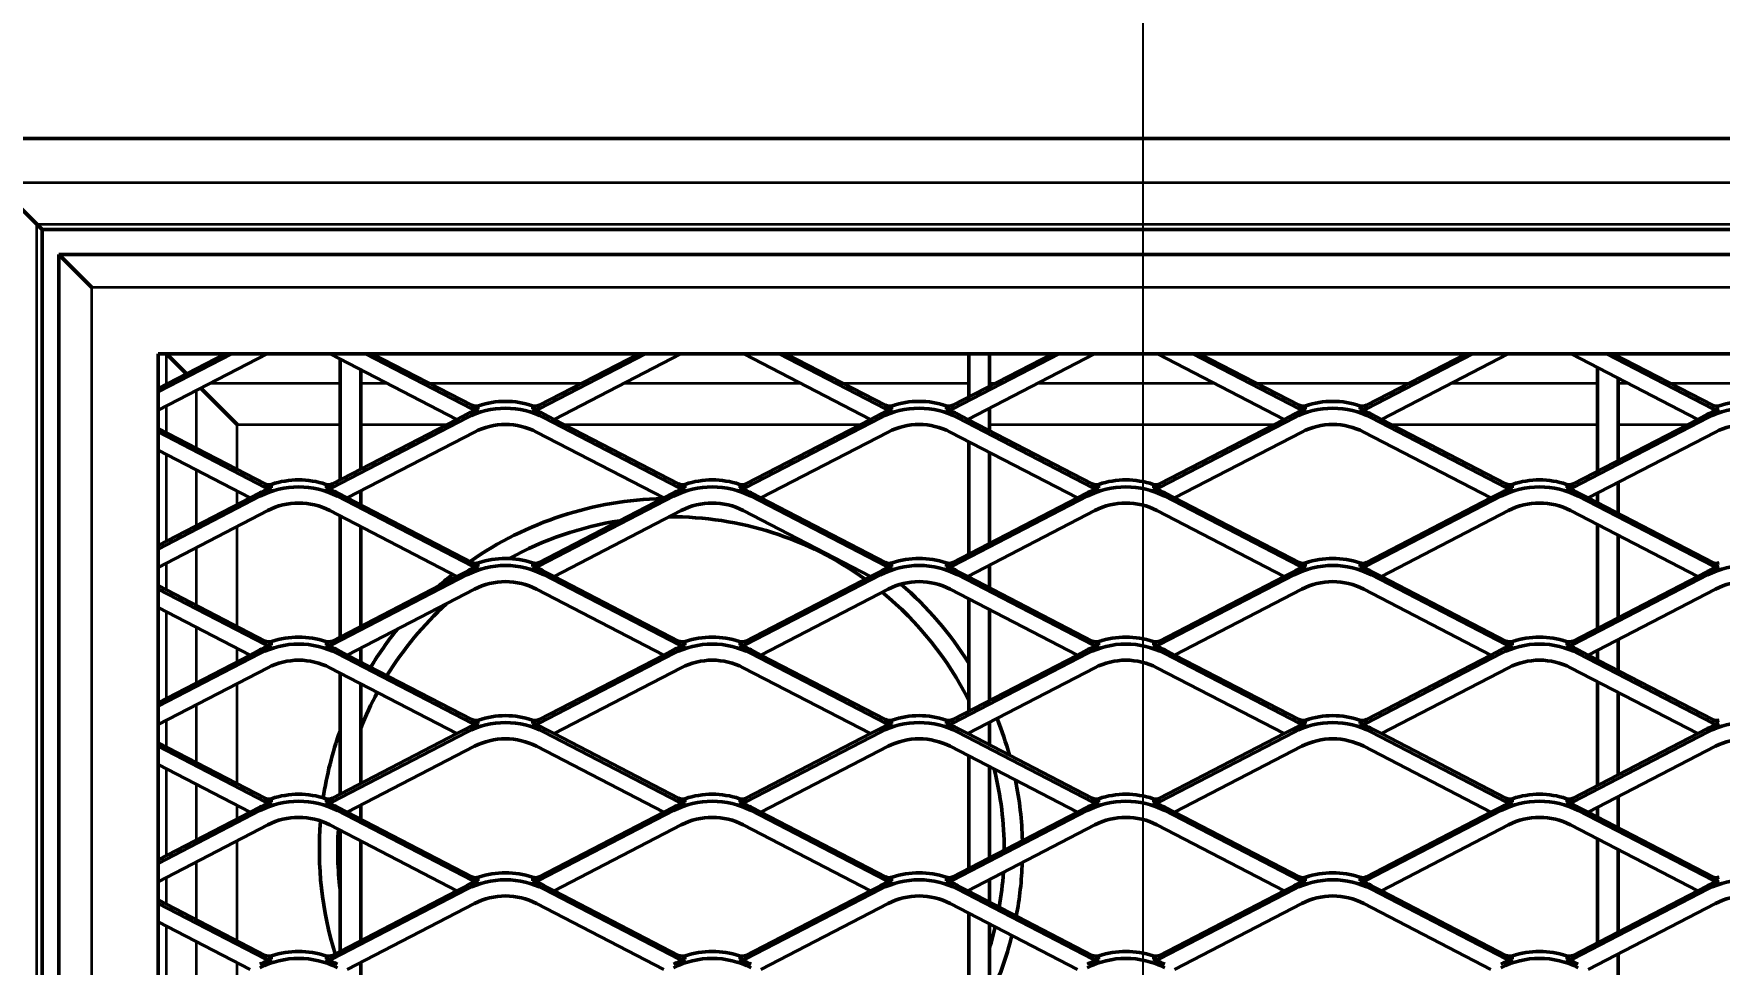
# Model space of a CAD drawing. Header units: millimetres. Extents: x 0 to 1485, y 0 to 1050.
# Drawn here: x 117.7 to 321.4, y 686.2 to 798.7 of the extents above; entities that cross this region are included whole.
import ezdxf

# ---------------------------------------------------------------- set-up
doc = ezdxf.new("R2010")
doc.units = ezdxf.units.MM
doc.header["$LTSCALE"] = 2.5
for name, color, linetype, lineweight in [('Detailumgrenzung (ISO)', 7, 'Continuous', 25), ('Sichtbar (ISO)', 7, 'Continuous', 50), ('Sichtbar schmal (ISO)', 7, 'Continuous', 35)]:
    doc.layers.add(name, color=color, linetype=linetype, lineweight=lineweight)
doc.styles.add('Bezeichnungstext (DIN)', font='isocpeur.ttf')

# ---------------------------------------------------------------- blocks, each defined once
blk = doc.blocks.new('2DDetail0')
at = {"layer": 'Detailumgrenzung (ISO)', "flags": 128}
blk.add_lwpolyline([(39.304, 251.231), (100.712, 251.231), (100.712, 320.535), (39.304, 320.535), (39.304, 251.231)], dxfattribs=at)
at = {"layer": 'Detailumgrenzung (ISO)', "insert": (68.1, 322.91), "char_height": 5.25, "attachment_point": 7, "style": 'Bezeichnungstext (DIN)'}
blk.add_mtext('A', dxfattribs=at)

msp = doc.modelspace()

# ---------------------------------------------------------------- linework, layer by layer
at = {"layer": 'Sichtbar (ISO)'}
for p, q in [((706.7145, 786.0145), (108.7145, 786.0145)), ((118.0501, 775.679), (113.0548, 780.6742)), ((118.0501, 775.679), (118.7145, 775.0145)), ((118.7145, 775.0145), (696.7145, 775.0145)), ((118.7145, 397.0145), (118.7145, 775.0145)), ((120.7145, 400.0145), (120.7145, 772.0145)), ((124.7145, 768.0145), (120.7145, 772.0145)), ((694.7145, 772.0145), (120.7145, 772.0145)), ((132.7145, 412.0145), (132.7145, 760.0145)), ((682.7145, 760.0145), (132.7145, 760.0145)), ((140.8284, 760.0145), (132.7145, 755.8104)), ((132.7145, 753.1765), (145.9117, 760.0145)), ((141.641, 760.0145), (132.7145, 755.3894)), ((133.7394, 759.9896), (133.7145, 760.0145)), ((136.1425, 757.5866), (133.7394, 759.9896)), ((153.5173, 760.0145), (168.8402, 752.0751)), ((154.7145, 759.3942), (154.7145, 744.756)), ((157.2145, 746.0513), (157.2145, 758.0989)), ((170.6462, 753.3522), (157.788, 760.0145)), ((170.6462, 753.7732), (158.6006, 760.0145)), ((190.8284, 760.0145), (178.7828, 753.7732)), ((191.641, 760.0145), (178.7828, 753.3522)), ((180.5888, 752.0751), (195.9117, 760.0145)), ((203.5173, 760.0145), (218.8402, 752.0751)), ((220.6462, 753.3522), (207.788, 760.0145)), ((220.6462, 753.7732), (208.6006, 760.0145)), ((240.8284, 760.0145), (228.7828, 753.7732)), ((241.641, 760.0145), (228.7828, 753.3522)), ((230.5888, 752.0751), (245.9117, 760.0145)), ((230.7145, 760.0145), (230.7145, 754.7741)), ((233.2145, 756.0695), (233.2145, 760.0145)), ((253.5173, 760.0145), (268.8402, 752.0751)), ((270.6462, 753.3522), (257.788, 760.0145)), ((270.6462, 753.7732), (258.6006, 760.0145)), ((290.8284, 760.0145), (278.7828, 753.7732)), ((291.641, 760.0145), (278.7828, 753.3522)), ((280.5888, 752.0751), (295.9117, 760.0145)), ((303.5173, 760.0145), (318.8402, 752.0751)), ((306.7145, 758.3579), (306.7145, 745.7923)), ((320.6462, 753.3522), (307.788, 760.0145)), ((320.6462, 753.7732), (308.6006, 760.0145)), ((309.2145, 759.6965), (309.2145, 760.0145)), ((309.2145, 747.0876), (309.2145, 757.0626)), ((142.2962, 751.4329), (137.8774, 755.8516)), ((153.7828, 743.8522), (170.0314, 752.2713)), ((168.8402, 752.0751), (153.7828, 744.2732)), ((170.0314, 752.6923), (168.8402, 752.0751)), ((180.5888, 752.0751), (179.3976, 752.6923)), ((179.3976, 752.2713), (195.6462, 743.8522)), ((195.6462, 744.2732), (180.5888, 752.0751)), ((203.7828, 743.8522), (220.0314, 752.2713)), ((218.8402, 752.0751), (203.7828, 744.2732)), ((220.0314, 752.6923), (218.8402, 752.0751)), ((230.5888, 752.0751), (229.3976, 752.6923)), ((229.3976, 752.2713), (245.6462, 743.8522)), ((245.6462, 744.2732), (230.5888, 752.0751)), ((230.7145, 752.1403), (230.7145, 752.01)), ((233.2145, 750.7146), (233.2145, 753.4356)), ((253.7828, 743.8522), (270.0314, 752.2713)), ((268.8402, 752.0751), (253.7828, 744.2732)), ((270.0314, 752.6923), (268.8402, 752.0751)), ((280.5888, 752.0751), (279.3976, 752.6923)), ((279.3976, 752.2713), (295.6462, 743.8522)), ((295.6462, 744.2732), (280.5888, 752.0751)), ((303.7828, 743.8522), (320.0314, 752.2713)), ((318.8402, 752.0751), (303.7828, 744.2732)), ((320.0314, 752.6923), (318.8402, 752.0751)), ((145.6462, 744.2732), (132.7145, 750.9737)), ((132.7145, 750.5526), (145.6462, 743.8522)), ((170.9681, 750.5437), (155.5888, 742.5751)), ((193.8402, 742.5751), (178.461, 750.5437)), ((220.9681, 750.5437), (205.5888, 742.5751)), ((243.8402, 742.5751), (228.461, 750.5437)), ((270.9681, 750.5437), (255.5888, 742.5751)), ((293.8402, 742.5751), (278.461, 750.5437)), ((320.9681, 750.5437), (305.5888, 742.5751)), ((143.8402, 742.5751), (132.7145, 748.3398)), ((230.7145, 749.3761), (230.7145, 735.7741)), ((233.2145, 737.0695), (233.2145, 748.0807)), ((309.2145, 740.6965), (309.2145, 744.4537)), ((145.0314, 742.7713), (132.7145, 736.3894)), ((143.8402, 742.5751), (132.7145, 736.8104)), ((145.0314, 743.1923), (143.8402, 742.5751)), ((155.5888, 742.5751), (154.3976, 743.1923)), ((170.6462, 734.3522), (154.3976, 742.7713)), ((170.6462, 734.7732), (155.5888, 742.5751)), ((157.2145, 741.7327), (157.2145, 743.4175)), ((195.0314, 742.7713), (178.7828, 734.3522)), ((193.8402, 742.5751), (178.7828, 734.7732)), ((195.0314, 743.1923), (193.8402, 742.5751)), ((205.5888, 742.5751), (204.3976, 743.1923)), ((220.6462, 734.3522), (204.3976, 742.7713)), ((220.6462, 734.7732), (205.5888, 742.5751)), ((245.0314, 742.7713), (228.7828, 734.3522)), ((243.8402, 742.5751), (228.7828, 734.7732)), ((245.0314, 743.1923), (243.8402, 742.5751)), ((255.5888, 742.5751), (254.3976, 743.1923)), ((270.6462, 734.3522), (254.3976, 742.7713)), ((270.6462, 734.7732), (255.5888, 742.5751)), ((295.0314, 742.7713), (278.7828, 734.3522)), ((293.8402, 742.5751), (278.7828, 734.7732)), ((295.0314, 743.1923), (293.8402, 742.5751)), ((305.5888, 742.5751), (304.3976, 743.1923)), ((320.6462, 734.3522), (304.3976, 742.7713)), ((320.6462, 734.7732), (305.5888, 742.5751)), ((306.7145, 743.1584), (306.7145, 741.9918)), ((132.7145, 734.1765), (145.9681, 741.0437)), ((153.461, 741.0437), (168.8402, 733.0751)), ((154.7145, 740.3942), (154.7145, 725.756)), ((180.5888, 733.0751), (195.9681, 741.0437)), ((203.461, 741.0437), (218.8402, 733.0751)), ((230.5888, 733.0751), (245.9681, 741.0437)), ((253.461, 741.0437), (268.8402, 733.0751)), ((280.5888, 733.0751), (295.9681, 741.0437)), ((303.461, 741.0437), (318.8402, 733.0751)), ((157.2145, 727.0513), (157.2145, 739.0989)), ((306.7145, 739.3579), (306.7145, 726.7923)), ((309.2145, 728.0876), (309.2145, 738.0626)), ((170.0314, 733.6923), (168.8402, 733.0751)), ((180.5888, 733.0751), (179.3976, 733.6923)), ((220.0314, 733.6923), (218.8402, 733.0751)), ((230.5888, 733.0751), (229.3976, 733.6923)), ((233.2145, 731.7146), (233.2145, 734.4356)), ((270.0314, 733.6923), (268.8402, 733.0751)), ((280.5888, 733.0751), (279.3976, 733.6923)), ((320.0314, 733.6923), (318.8402, 733.0751)), ((145.6462, 725.2732), (132.7145, 731.9737)), ((132.7145, 731.5526), (145.6462, 724.8522)), ((153.7828, 724.8522), (170.0314, 733.2713)), ((168.8402, 733.0751), (153.7828, 725.2732)), ((170.9681, 731.5437), (155.5888, 723.5751)), ((193.8402, 723.5751), (178.461, 731.5437)), ((179.3976, 733.2713), (195.6462, 724.8522)), ((195.6462, 725.2732), (180.5888, 733.0751)), ((203.7828, 724.8522), (220.0314, 733.2713)), ((218.8402, 733.0751), (203.7828, 725.2732)), ((220.9681, 731.5437), (205.5888, 723.5751)), ((243.8402, 723.5751), (228.461, 731.5437)), ((229.3976, 733.2713), (245.6462, 724.8522)), ((245.6462, 725.2732), (230.5888, 733.0751)), ((230.7145, 733.1403), (230.7145, 733.01)), ((253.7828, 724.8522), (270.0314, 733.2713)), ((268.8402, 733.0751), (253.7828, 725.2732)), ((270.9681, 731.5437), (255.5888, 723.5751)), ((293.8402, 723.5751), (278.461, 731.5437)), ((279.3976, 733.2713), (295.6462, 724.8522)), ((295.6462, 725.2732), (280.5888, 733.0751)), ((303.7828, 724.8522), (320.0314, 733.2713)), ((318.8402, 733.0751), (303.7828, 725.2732)), ((320.9681, 731.5437), (305.5888, 723.5751)), ((230.7145, 730.3761), (230.7145, 716.7741)), ((143.8402, 723.5751), (132.7145, 729.3398)), ((233.2145, 718.0695), (233.2145, 729.0807)), ((309.2145, 721.6965), (309.2145, 725.4537)), ((145.0314, 723.7713), (132.7145, 717.3894)), ((143.8402, 723.5751), (132.7145, 717.8104)), ((145.0314, 724.1923), (143.8402, 723.5751)), ((155.5888, 723.5751), (154.3976, 724.1923)), ((170.6462, 715.3522), (154.3976, 723.7713)), ((170.6462, 715.7732), (155.5888, 723.5751)), ((157.2145, 722.7327), (157.2145, 724.4175)), ((195.0314, 723.7713), (178.7828, 715.3522)), ((193.8402, 723.5751), (178.7828, 715.7732)), ((195.0314, 724.1923), (193.8402, 723.5751)), ((205.5888, 723.5751), (204.3976, 724.1923)), ((220.6462, 715.3522), (204.3976, 723.7713)), ((220.6462, 715.7732), (205.5888, 723.5751)), ((245.0314, 723.7713), (228.7828, 715.3522)), ((243.8402, 723.5751), (228.7828, 715.7732)), ((245.0314, 724.1923), (243.8402, 723.5751)), ((255.5888, 723.5751), (254.3976, 724.1923)), ((270.6462, 715.3522), (254.3976, 723.7713)), ((270.6462, 715.7732), (255.5888, 723.5751)), ((295.0314, 723.7713), (278.7828, 715.3522)), ((293.8402, 723.5751), (278.7828, 715.7732)), ((295.0314, 724.1923), (293.8402, 723.5751)), ((305.5888, 723.5751), (304.3976, 724.1923)), ((320.6462, 715.3522), (304.3976, 723.7713)), ((320.6462, 715.7732), (305.5888, 723.5751)), ((306.7145, 724.1584), (306.7145, 722.9918)), ((132.7145, 715.1765), (145.9681, 722.0437)), ((153.461, 722.0437), (168.8402, 714.0751)), ((154.7145, 721.3942), (154.7145, 706.756)), ((180.5888, 714.0751), (195.9681, 722.0437)), ((203.461, 722.0437), (218.8402, 714.0751)), ((230.5888, 714.0751), (245.9681, 722.0437)), ((253.461, 722.0437), (268.8402, 714.0751)), ((280.5888, 714.0751), (295.9681, 722.0437)), ((303.461, 722.0437), (318.8402, 714.0751)), ((157.2145, 708.0513), (157.2145, 720.0989)), ((306.7145, 720.3579), (306.7145, 707.7923)), ((309.2145, 709.0876), (309.2145, 719.0626)), ((233.2145, 712.7146), (233.2145, 715.4356)), ((153.7828, 705.8522), (170.0314, 714.2713)), ((168.8402, 714.0751), (153.7828, 706.2732)), ((170.0314, 714.6923), (168.8402, 714.0751)), ((180.5888, 714.0751), (179.3976, 714.6923)), ((179.3976, 714.2713), (195.6462, 705.8522)), ((195.6462, 706.2732), (180.5888, 714.0751)), ((203.7828, 705.8522), (220.0314, 714.2713)), ((218.8402, 714.0751), (203.7828, 706.2732)), ((220.0314, 714.6923), (218.8402, 714.0751)), ((230.5888, 714.0751), (229.3976, 714.6923)), ((229.3976, 714.2713), (245.6462, 705.8522)), ((245.6462, 706.2732), (230.5888, 714.0751)), ((230.7145, 714.1403), (230.7145, 714.01)), ((253.7828, 705.8522), (270.0314, 714.2713)), ((268.8402, 714.0751), (253.7828, 706.2732)), ((270.0314, 714.6923), (268.8402, 714.0751)), ((280.5888, 714.0751), (279.3976, 714.6923)), ((279.3976, 714.2713), (295.6462, 705.8522)), ((295.6462, 706.2732), (280.5888, 714.0751)), ((303.7828, 705.8522), (320.0314, 714.2713)), ((318.8402, 714.0751), (303.7828, 706.2732)), ((320.0314, 714.6923), (318.8402, 714.0751)), ((145.6462, 706.2732), (132.7145, 712.9737)), ((132.7145, 712.5526), (145.6462, 705.8522)), ((170.9681, 712.5437), (155.5888, 704.5751)), ((193.8402, 704.5751), (178.461, 712.5437)), ((220.9681, 712.5437), (205.5888, 704.5751)), ((243.8402, 704.5751), (228.461, 712.5437)), ((230.7145, 711.3761), (230.7145, 697.7741)), ((270.9681, 712.5437), (255.5888, 704.5751)), ((293.8402, 704.5751), (278.461, 712.5437)), ((320.9681, 712.5437), (305.5888, 704.5751)), ((143.8402, 704.5751), (132.7145, 710.3398)), ((233.2145, 699.0695), (233.2145, 710.0807)), ((145.0314, 705.1923), (143.8402, 704.5751)), ((155.5888, 704.5751), (154.3976, 705.1923)), ((157.2145, 703.7327), (157.2145, 705.4175)), ((195.0314, 705.1923), (193.8402, 704.5751)), ((205.5888, 704.5751), (204.3976, 705.1923)), ((245.0314, 705.1923), (243.8402, 704.5751)), ((255.5888, 704.5751), (254.3976, 705.1923)), ((295.0314, 705.1923), (293.8402, 704.5751)), ((305.5888, 704.5751), (304.3976, 705.1923)), ((306.7145, 705.1584), (306.7145, 703.9918)), ((309.2145, 702.6965), (309.2145, 706.4537)), ((145.0314, 704.7713), (132.7145, 698.3894)), ((143.8402, 704.5751), (132.7145, 698.8104)), ((132.7145, 696.1765), (145.9681, 703.0437)), ((153.461, 703.0437), (168.8402, 695.0751)), ((170.6462, 696.3522), (154.3976, 704.7713)), ((170.6462, 696.7732), (155.5888, 704.5751)), ((195.0314, 704.7713), (178.7828, 696.3522)), ((193.8402, 704.5751), (178.7828, 696.7732)), ((180.5888, 695.0751), (195.9681, 703.0437)), ((203.461, 703.0437), (218.8402, 695.0751)), ((220.6462, 696.3522), (204.3976, 704.7713)), ((220.6462, 696.7732), (205.5888, 704.5751)), ((245.0314, 704.7713), (228.7828, 696.3522)), ((243.8402, 704.5751), (228.7828, 696.7732)), ((230.5888, 695.0751), (245.9681, 703.0437)), ((253.461, 703.0437), (268.8402, 695.0751)), ((270.6462, 696.3522), (254.3976, 704.7713)), ((270.6462, 696.7732), (255.5888, 704.5751)), ((295.0314, 704.7713), (278.7828, 696.3522)), ((293.8402, 704.5751), (278.7828, 696.7732)), ((280.5888, 695.0751), (295.9681, 703.0437)), ((303.461, 703.0437), (318.8402, 695.0751)), ((320.6462, 696.3522), (304.3976, 704.7713)), ((320.6462, 696.7732), (305.5888, 704.5751)), ((154.7145, 702.3942), (154.7145, 687.756)), ((157.2145, 689.0513), (157.2145, 701.0989)), ((306.7145, 701.3579), (306.7145, 688.7923)), ((309.2145, 690.0876), (309.2145, 700.0626)), ((153.7828, 686.8522), (170.0314, 695.2713)), ((168.8402, 695.0751), (153.7828, 687.2732)), ((170.0314, 695.6923), (168.8402, 695.0751)), ((180.5888, 695.0751), (179.3976, 695.6923)), ((179.3976, 695.2713), (195.6462, 686.8522)), ((195.6462, 687.2732), (180.5888, 695.0751)), ((203.7828, 686.8522), (220.0314, 695.2713)), ((218.8402, 695.0751), (203.7828, 687.2732)), ((220.0314, 695.6923), (218.8402, 695.0751)), ((230.5888, 695.0751), (229.3976, 695.6923)), ((229.3976, 695.2713), (245.6462, 686.8522)), ((245.6462, 687.2732), (230.5888, 695.0751)), ((230.7145, 695.1403), (230.7145, 695.01)), ((233.2145, 693.7146), (233.2145, 696.4356)), ((253.7828, 686.8522), (270.0314, 695.2713)), ((268.8402, 695.0751), (253.7828, 687.2732)), ((270.0314, 695.6923), (268.8402, 695.0751)), ((280.5888, 695.0751), (279.3976, 695.6923)), ((279.3976, 695.2713), (295.6462, 686.8522)), ((295.6462, 687.2732), (280.5888, 695.0751)), ((303.7828, 686.8522), (320.0314, 695.2713)), ((318.8402, 695.0751), (303.7828, 687.2732)), ((320.0314, 695.6923), (318.8402, 695.0751)), ((145.6462, 687.2732), (132.7145, 693.9737)), ((132.7145, 693.5526), (145.6462, 686.8522)), ((170.9681, 693.5437), (155.5888, 685.5751)), ((193.8402, 685.5751), (178.461, 693.5437)), ((220.9681, 693.5437), (205.5888, 685.5751)), ((243.8402, 685.5751), (228.461, 693.5437)), ((270.9681, 693.5437), (255.5888, 685.5751)), ((293.8402, 685.5751), (278.461, 693.5437)), ((320.9681, 693.5437), (305.5888, 685.5751)), ((143.8402, 685.5751), (132.7145, 691.3398)), ((230.7145, 692.3761), (230.7145, 678.7741)), ((233.2145, 680.0695), (233.2145, 691.0807)), ((309.2145, 683.6965), (309.2145, 687.4537)), ((157.2145, 684.7327), (157.2145, 686.4175))]:
    msp.add_line(p, q, dxfattribs=at)
for radius, start, end in [(42.5, 91.367863, 124.858492), (40.2831, 98.845773, 119.016529), (40.2831, 54.337793, 90.266455), (42.5, 128.3667, 131.277722), (42.5, 32.106803, 49.13408), (40.2831, 132.342685, 148.453596), (40.2831, 26.661124, 50.663742), (42.5, 141.078866, 148.670734), (42.5, 151.826558, 151.927513), (40.2831, 151.783467, 158.577515), (42.5, 15.61573, 21.963169), (42.5, 160.250077, 171.480406), (40.2831, 359.969868, 14.028562), (42.5, 1.509901, 11.442462), (42.5, 175.275921, 197.201814), (40.2831, 176.461065, 186.796186), (40.2831, 350.116988, 356.15388), (42.5, 349.176602, 357.949767), (40.2831, 342.889066, 346.659958), (42.5, 334.942385, 345.91318)]:
    msp.add_arc((194.7145, 700.0145), radius, start, end, dxfattribs=at)
for centre, major_axis, start_param, end_param in [((174.7145, 744.4757), (-10, 0), 4.37897307, 5.04580489), ((224.7145, 744.4757), (-10, 0), 4.37897307, 5.04580489), ((274.7145, 744.4757), (-10, 0), 4.37897307, 5.04580489), ((324.7145, 744.4757), (-10, 0), 4.37897307, 5.04580489), ((174.7145, 743.6336), (10, 0), 1.08342274, 2.05816992), ((174.7145, 744.0547), (-10, 0), 5.04580489, 5.19976257), ((171.1145, 754.637), (-1, 0), 1.08342274, 1.90421224), ((171.1145, 754.216), (-1, 0), 1.08342274, 1.90421224), ((178.3145, 754.637), (-1, 0), 1.23738042, 2.05816992), ((178.3145, 754.216), (-1, 0), 1.23738042, 2.05816992), ((174.7145, 744.0547), (-10, 0), 4.22501539, 4.37897307), ((224.7145, 743.6336), (10, 0), 1.08342274, 2.05816992), ((224.7145, 744.0547), (-10, 0), 5.04580489, 5.19976257), ((221.1145, 754.637), (-1, 0), 1.08342274, 1.90421224), ((221.1145, 754.216), (-1, 0), 1.08342274, 1.90421224), ((228.3145, 754.637), (-1, 0), 1.23738042, 2.05816992), ((228.3145, 754.216), (-1, 0), 1.23738042, 2.05816992), ((224.7145, 744.0547), (-10, 0), 4.22501539, 4.37897307), ((274.7145, 743.6336), (10, 0), 1.08342274, 2.05816992), ((274.7145, 744.0547), (-10, 0), 5.04580489, 5.19976257), ((271.1145, 754.637), (-1, 0), 1.08342274, 1.90421224), ((271.1145, 754.216), (-1, 0), 1.08342274, 1.90421224), ((278.3145, 754.637), (-1, 0), 1.23738042, 2.05816992), ((278.3145, 754.216), (-1, 0), 1.23738042, 2.05816992), ((274.7145, 744.0547), (-10, 0), 4.22501539, 4.37897307), ((324.7145, 743.6336), (10, 0), 1.08342274, 2.05816992), ((324.7145, 744.0547), (-10, 0), 5.04580489, 5.19976257), ((321.1145, 754.637), (-1, 0), 1.08342274, 1.90421224), ((321.1145, 754.216), (-1, 0), 1.08342274, 1.90421224), ((174.7145, 743.6336), (-8, 0), 4.22501539, 5.19976257), ((224.7145, 743.6336), (-8, 0), 4.22501539, 5.19976257), ((274.7145, 743.6336), (-8, 0), 4.22501539, 5.19976257), ((324.7145, 743.6336), (-8, 0), 4.22501539, 5.19976257), ((149.7145, 734.1336), (-10, 0), 4.22501539, 5.19976257), ((149.7145, 734.5547), (-10, 0), 5.04580489, 5.19976257), ((146.1145, 745.137), (-1, 0), 1.08342274, 1.90421224), ((146.1145, 744.716), (1, 0), 4.22501539, 5.04580489), ((149.7145, 734.9757), (-10, 0), 4.37897307, 5.04580489), ((153.3145, 745.137), (-1, 0), 1.23738042, 2.05816992), ((153.3145, 744.716), (1, 0), 4.37897307, 5.19976257), ((149.7145, 734.5547), (-10, 0), 4.22501539, 4.37897307), ((199.7145, 734.1336), (-10, 0), 4.22501539, 5.19976257), ((199.7145, 734.5547), (-10, 0), 5.04580489, 5.19976257), ((196.1145, 745.137), (-1, 0), 1.08342274, 1.90421224), ((196.1145, 744.716), (1, 0), 4.22501539, 5.04580489), ((199.7145, 734.9757), (-10, 0), 4.37897307, 5.04580489), ((203.3145, 745.137), (-1, 0), 1.23738042, 2.05816992), ((203.3145, 744.716), (1, 0), 4.37897307, 5.19976257), ((199.7145, 734.5547), (-10, 0), 4.22501539, 4.37897307), ((249.7145, 734.1336), (-10, 0), 4.22501539, 5.19976257), ((249.7145, 734.5547), (-10, 0), 5.04580489, 5.19976257), ((246.1145, 745.137), (-1, 0), 1.08342274, 1.90421224), ((246.1145, 744.716), (1, 0), 4.22501539, 5.04580489), ((249.7145, 734.9757), (-10, 0), 4.37897307, 5.04580489), ((253.3145, 745.137), (-1, 0), 1.23738042, 2.05816992), ((253.3145, 744.716), (1, 0), 4.37897307, 5.19976257), ((249.7145, 734.5547), (-10, 0), 4.22501539, 4.37897307), ((299.7145, 734.1336), (-10, 0), 4.22501539, 5.19976257), ((299.7145, 734.5547), (-10, 0), 5.04580489, 5.19976257), ((296.1145, 745.137), (-1, 0), 1.08342274, 1.90421224), ((296.1145, 744.716), (1, 0), 4.22501539, 5.04580489), ((299.7145, 734.9757), (-10, 0), 4.37897307, 5.04580489), ((303.3145, 745.137), (-1, 0), 1.23738042, 2.05816992), ((303.3145, 744.716), (1, 0), 4.37897307, 5.19976257), ((299.7145, 734.5547), (-10, 0), 4.22501539, 4.37897307), ((149.7145, 734.1336), (8, 0), 1.08342274, 2.05816992), ((199.7145, 734.1336), (8, 0), 1.08342274, 2.05816992), ((249.7145, 734.1336), (8, 0), 1.08342274, 2.05816992), ((299.7145, 734.1336), (8, 0), 1.08342274, 2.05816992), ((174.7145, 724.6336), (10, 0), 1.08342274, 2.05816992), ((174.7145, 725.0547), (-10, 0), 5.04580489, 5.19976257), ((171.1145, 735.637), (-1, 0), 1.08342274, 1.90421224), ((171.1145, 735.216), (-1, 0), 1.08342274, 1.90421224), ((174.7145, 725.4757), (-10, 0), 4.37897307, 5.04580489), ((178.3145, 735.637), (-1, 0), 1.23738042, 2.05816992), ((178.3145, 735.216), (-1, 0), 1.23738042, 2.05816992), ((174.7145, 725.0547), (-10, 0), 4.22501539, 4.37897307), ((224.7145, 724.6336), (10, 0), 1.08342274, 2.05816992), ((224.7145, 725.0547), (-10, 0), 5.04580489, 5.19976257), ((221.1145, 735.637), (-1, 0), 1.08342274, 1.90421224), ((221.1145, 735.216), (-1, 0), 1.08342274, 1.90421224), ((224.7145, 725.4757), (-10, 0), 4.37897307, 5.04580489), ((228.3145, 735.637), (-1, 0), 1.23738042, 2.05816992), ((228.3145, 735.216), (-1, 0), 1.23738042, 2.05816992), ((224.7145, 725.0547), (-10, 0), 4.22501539, 4.37897307), ((274.7145, 724.6336), (10, 0), 1.08342274, 2.05816992), ((274.7145, 725.0547), (-10, 0), 5.04580489, 5.19976257), ((271.1145, 735.637), (-1, 0), 1.08342274, 1.90421224), ((271.1145, 735.216), (-1, 0), 1.08342274, 1.90421224), ((274.7145, 725.4757), (-10, 0), 4.37897307, 5.04580489), ((278.3145, 735.637), (-1, 0), 1.23738042, 2.05816992), ((278.3145, 735.216), (-1, 0), 1.23738042, 2.05816992), ((274.7145, 725.0547), (-10, 0), 4.22501539, 4.37897307), ((324.7145, 724.6336), (10, 0), 1.08342274, 2.05816992), ((324.7145, 725.0547), (-10, 0), 5.04580489, 5.19976257), ((321.1145, 735.637), (-1, 0), 1.08342274, 1.90421224), ((321.1145, 735.216), (-1, 0), 1.08342274, 1.90421224), ((174.7145, 724.6336), (-8, 0), 4.22501539, 5.19976257), ((224.7145, 724.6336), (-8, 0), 4.22501539, 5.19976257), ((274.7145, 724.6336), (-8, 0), 4.22501539, 5.19976257), ((324.7145, 724.6336), (-8, 0), 4.22501539, 5.19976257), ((149.7145, 715.9757), (-10, 0), 4.37897307, 5.04580489), ((199.7145, 715.9757), (-10, 0), 4.37897307, 5.04580489), ((249.7145, 715.9757), (-10, 0), 4.37897307, 5.04580489), ((299.7145, 715.9757), (-10, 0), 4.37897307, 5.04580489), ((149.7145, 715.1336), (-10, 0), 4.22501539, 5.19976257), ((149.7145, 715.5547), (-10, 0), 5.04580489, 5.19976257), ((146.1145, 726.137), (-1, 0), 1.08342274, 1.90421224), ((146.1145, 725.716), (1, 0), 4.22501539, 5.04580489), ((153.3145, 726.137), (-1, 0), 1.23738042, 2.05816992), ((153.3145, 725.716), (1, 0), 4.37897307, 5.19976257), ((149.7145, 715.5547), (-10, 0), 4.22501539, 4.37897307), ((199.7145, 715.1336), (-10, 0), 4.22501539, 5.19976257), ((199.7145, 715.5547), (-10, 0), 5.04580489, 5.19976257), ((196.1145, 726.137), (-1, 0), 1.08342274, 1.90421224), ((196.1145, 725.716), (1, 0), 4.22501539, 5.04580489), ((203.3145, 726.137), (-1, 0), 1.23738042, 2.05816992), ((203.3145, 725.716), (1, 0), 4.37897307, 5.19976257), ((199.7145, 715.5547), (-10, 0), 4.22501539, 4.37897307), ((249.7145, 715.1336), (-10, 0), 4.22501539, 5.19976257), ((249.7145, 715.5547), (-10, 0), 5.04580489, 5.19976257), ((246.1145, 726.137), (-1, 0), 1.08342274, 1.90421224), ((246.1145, 725.716), (1, 0), 4.22501539, 5.04580489), ((253.3145, 726.137), (-1, 0), 1.23738042, 2.05816992), ((253.3145, 725.716), (1, 0), 4.37897307, 5.19976257), ((249.7145, 715.5547), (-10, 0), 4.22501539, 4.37897307), ((299.7145, 715.1336), (-10, 0), 4.22501539, 5.19976257), ((299.7145, 715.5547), (-10, 0), 5.04580489, 5.19976257), ((296.1145, 726.137), (-1, 0), 1.08342274, 1.90421224), ((296.1145, 725.716), (1, 0), 4.22501539, 5.04580489), ((303.3145, 726.137), (-1, 0), 1.23738042, 2.05816992), ((303.3145, 725.716), (1, 0), 4.37897307, 5.19976257), ((299.7145, 715.5547), (-10, 0), 4.22501539, 4.37897307), ((149.7145, 715.1336), (8, 0), 1.08342274, 2.05816992), ((199.7145, 715.1336), (8, 0), 1.08342274, 2.05816992), ((249.7145, 715.1336), (8, 0), 1.08342274, 2.05816992), ((299.7145, 715.1336), (8, 0), 1.08342274, 2.05816992), ((174.7145, 705.6336), (10, 0), 1.08342274, 2.05816992), ((174.7145, 706.0547), (-10, 0), 5.04580489, 5.19976257), ((171.1145, 716.637), (-1, 0), 1.08342274, 1.90421224), ((171.1145, 716.216), (-1, 0), 1.08342274, 1.90421224), ((174.7145, 706.4757), (-10, 0), 4.37897307, 5.04580489), ((178.3145, 716.637), (-1, 0), 1.23738042, 2.05816992), ((178.3145, 716.216), (-1, 0), 1.23738042, 2.05816992), ((174.7145, 706.0547), (-10, 0), 4.22501539, 4.37897307), ((224.7145, 705.6336), (10, 0), 1.08342274, 2.05816992), ((224.7145, 706.0547), (-10, 0), 5.04580489, 5.19976257), ((221.1145, 716.637), (-1, 0), 1.08342274, 1.90421224), ((221.1145, 716.216), (-1, 0), 1.08342274, 1.90421224), ((224.7145, 706.4757), (-10, 0), 4.37897307, 5.04580489), ((228.3145, 716.637), (-1, 0), 1.23738042, 2.05816992), ((228.3145, 716.216), (-1, 0), 1.23738042, 2.05816992), ((224.7145, 706.0547), (-10, 0), 4.22501539, 4.37897307), ((274.7145, 705.6336), (10, 0), 1.08342274, 2.05816992), ((274.7145, 706.0547), (-10, 0), 5.04580489, 5.19976257), ((271.1145, 716.637), (-1, 0), 1.08342274, 1.90421224), ((271.1145, 716.216), (-1, 0), 1.08342274, 1.90421224), ((274.7145, 706.4757), (-10, 0), 4.37897307, 5.04580489), ((278.3145, 716.637), (-1, 0), 1.23738042, 2.05816992), ((278.3145, 716.216), (-1, 0), 1.23738042, 2.05816992), ((274.7145, 706.0547), (-10, 0), 4.22501539, 4.37897307), ((324.7145, 705.6336), (10, 0), 1.08342274, 2.05816992), ((324.7145, 706.0547), (-10, 0), 5.04580489, 5.19976257), ((321.1145, 716.637), (-1, 0), 1.08342274, 1.90421224), ((321.1145, 716.216), (-1, 0), 1.08342274, 1.90421224), ((174.7145, 705.6336), (-8, 0), 4.22501539, 5.19976257), ((224.7145, 705.6336), (-8, 0), 4.22501539, 5.19976257), ((274.7145, 705.6336), (-8, 0), 4.22501539, 5.19976257), ((324.7145, 705.6336), (-8, 0), 4.22501539, 5.19976257), ((149.7145, 696.1336), (-10, 0), 4.22501539, 5.19976257), ((149.7145, 696.5547), (-10, 0), 5.04580489, 5.19976257), ((146.1145, 707.137), (-1, 0), 1.08342274, 1.90421224), ((146.1145, 706.716), (1, 0), 4.22501539, 5.04580489), ((149.7145, 696.9757), (-10, 0), 4.37897307, 5.04580489), ((153.3145, 707.137), (-1, 0), 1.23738042, 2.05816992), ((153.3145, 706.716), (1, 0), 4.37897307, 5.19976257), ((149.7145, 696.5547), (-10, 0), 4.22501539, 4.37897307), ((199.7145, 696.1336), (-10, 0), 4.22501539, 5.19976257), ((199.7145, 696.5547), (-10, 0), 5.04580489, 5.19976257), ((196.1145, 707.137), (-1, 0), 1.08342274, 1.90421224), ((196.1145, 706.716), (1, 0), 4.22501539, 5.04580489), ((199.7145, 696.9757), (-10, 0), 4.37897307, 5.04580489), ((203.3145, 707.137), (-1, 0), 1.23738042, 2.05816992), ((203.3145, 706.716), (1, 0), 4.37897307, 5.19976257), ((199.7145, 696.5547), (-10, 0), 4.22501539, 4.37897307), ((249.7145, 696.1336), (-10, 0), 4.22501539, 5.19976257), ((249.7145, 696.5547), (-10, 0), 5.04580489, 5.19976257), ((246.1145, 707.137), (-1, 0), 1.08342274, 1.90421224), ((246.1145, 706.716), (1, 0), 4.22501539, 5.04580489), ((249.7145, 696.9757), (-10, 0), 4.37897307, 5.04580489), ((253.3145, 707.137), (-1, 0), 1.23738042, 2.05816992), ((253.3145, 706.716), (1, 0), 4.37897307, 5.19976257), ((249.7145, 696.5547), (-10, 0), 4.22501539, 4.37897307), ((299.7145, 696.1336), (-10, 0), 4.22501539, 5.19976257), ((299.7145, 696.5547), (-10, 0), 5.04580489, 5.19976257), ((296.1145, 707.137), (-1, 0), 1.08342274, 1.90421224), ((296.1145, 706.716), (1, 0), 4.22501539, 5.04580489), ((299.7145, 696.9757), (-10, 0), 4.37897307, 5.04580489), ((303.3145, 707.137), (-1, 0), 1.23738042, 2.05816992), ((303.3145, 706.716), (1, 0), 4.37897307, 5.19976257), ((299.7145, 696.5547), (-10, 0), 4.22501539, 4.37897307), ((149.7145, 696.1336), (8, 0), 1.08342274, 2.05816992), ((199.7145, 696.1336), (8, 0), 1.08342274, 2.05816992), ((249.7145, 696.1336), (8, 0), 1.08342274, 2.05816992), ((299.7145, 696.1336), (8, 0), 1.08342274, 2.05816992), ((174.7145, 687.4757), (-10, 0), 4.37897307, 5.04580489), ((224.7145, 687.4757), (-10, 0), 4.37897307, 5.04580489), ((274.7145, 687.4757), (-10, 0), 4.37897307, 5.04580489), ((174.7145, 686.6336), (10, 0), 1.08342274, 2.05816992), ((174.7145, 687.0547), (-10, 0), 5.04580489, 5.19976257), ((171.1145, 697.637), (-1, 0), 1.08342274, 1.90421224), ((171.1145, 697.216), (-1, 0), 1.08342274, 1.90421224), ((178.3145, 697.637), (-1, 0), 1.23738042, 2.05816992), ((178.3145, 697.216), (-1, 0), 1.23738042, 2.05816992), ((174.7145, 687.0547), (-10, 0), 4.22501539, 4.37897307), ((224.7145, 686.6336), (10, 0), 1.08342274, 2.05816992), ((224.7145, 687.0547), (-10, 0), 5.04580489, 5.19976257), ((221.1145, 697.637), (-1, 0), 1.08342274, 1.90421224), ((221.1145, 697.216), (-1, 0), 1.08342274, 1.90421224), ((228.3145, 697.637), (-1, 0), 1.23738042, 2.05816992), ((228.3145, 697.216), (-1, 0), 1.23738042, 2.05816992), ((224.7145, 687.0547), (-10, 0), 4.22501539, 4.37897307), ((274.7145, 686.6336), (10, 0), 1.08342274, 2.05816992), ((274.7145, 687.0547), (-10, 0), 5.04580489, 5.19976257), ((271.1145, 697.637), (-1, 0), 1.08342274, 1.90421224), ((271.1145, 697.216), (-1, 0), 1.08342274, 1.90421224), ((278.3145, 697.637), (-1, 0), 1.23738042, 2.05816992), ((278.3145, 697.216), (-1, 0), 1.23738042, 2.05816992), ((274.7145, 687.0547), (-10, 0), 4.22501539, 4.37897307), ((324.7145, 686.6336), (10, 0), 1.08342274, 2.05816992), ((324.7145, 687.0547), (-10, 0), 5.04580489, 5.19976257), ((321.1145, 697.637), (-1, 0), 1.08342274, 1.90421224), ((321.1145, 697.216), (-1, 0), 1.08342274, 1.90421224), ((174.7145, 686.6336), (-8, 0), 4.22501539, 5.19976257), ((224.7145, 686.6336), (-8, 0), 4.22501539, 5.19976257), ((274.7145, 686.6336), (-8, 0), 4.22501539, 5.19976257), ((324.7145, 686.6336), (-8, 0), 4.22501539, 5.19976257), ((149.7145, 677.1336), (-10, 0), 4.22501539, 5.19976257), ((149.7145, 677.5547), (-10, 0), 5.04580489, 5.19976257), ((146.1145, 688.137), (-1, 0), 1.08342274, 1.90421224), ((146.1145, 687.716), (1, 0), 4.22501539, 5.04580489), ((149.7145, 677.9757), (-10, 0), 4.37897307, 5.04580489), ((153.3145, 688.137), (-1, 0), 1.23738042, 2.05816992), ((153.3145, 687.716), (1, 0), 4.37897307, 5.19976257), ((149.7145, 677.5547), (-10, 0), 4.22501539, 4.37897307), ((199.7145, 677.1336), (-10, 0), 4.22501539, 5.19976257), ((199.7145, 677.5547), (-10, 0), 5.04580489, 5.19976257), ((196.1145, 688.137), (-1, 0), 1.08342274, 1.90421224), ((196.1145, 687.716), (1, 0), 4.22501539, 5.04580489), ((199.7145, 677.9757), (-10, 0), 4.37897307, 5.04580489), ((203.3145, 688.137), (-1, 0), 1.23738042, 2.05816992), ((203.3145, 687.716), (1, 0), 4.37897307, 5.19976257), ((199.7145, 677.5547), (-10, 0), 4.22501539, 4.37897307), ((249.7145, 677.1336), (-10, 0), 4.22501539, 5.19976257), ((249.7145, 677.5547), (-10, 0), 5.04580489, 5.19976257), ((246.1145, 688.137), (-1, 0), 1.08342274, 1.90421224), ((246.1145, 687.716), (1, 0), 4.22501539, 5.04580489), ((249.7145, 677.9757), (-10, 0), 4.37897307, 5.04580489), ((253.3145, 688.137), (-1, 0), 1.23738042, 2.05816992), ((253.3145, 687.716), (1, 0), 4.37897307, 5.19976257), ((249.7145, 677.5547), (-10, 0), 4.22501539, 4.37897307), ((299.7145, 677.1336), (-10, 0), 4.22501539, 5.19976257), ((299.7145, 677.5547), (-10, 0), 5.04580489, 5.19976257), ((296.1145, 688.137), (-1, 0), 1.08342274, 1.90421224), ((296.1145, 687.716), (1, 0), 4.22501539, 5.04580489), ((299.7145, 677.9757), (-10, 0), 4.37897307, 5.04580489), ((303.3145, 688.137), (-1, 0), 1.23738042, 2.05816992), ((303.3145, 687.716), (1, 0), 4.37897307, 5.19976257), ((299.7145, 677.5547), (-10, 0), 4.22501539, 4.37897307)]:
    msp.add_ellipse(centre, major_axis=major_axis, ratio=0.97758819, start_param=start_param, end_param=end_param, dxfattribs=at)
at = {"layer": 'Sichtbar schmal (ISO)'}
for p, q in [((702.3742, 780.6742), (113.0548, 780.6742)), ((118.0501, 775.679), (697.3789, 775.679)), ((118.0501, 396.3501), (118.0501, 775.679)), ((124.7145, 404.0145), (124.7145, 768.0145)), ((690.7145, 768.0145), (124.7145, 768.0145)), ((133.7394, 756.3414), (133.7394, 759.9896)), ((133.7394, 759.9896), (140.7803, 759.9896)), ((145.8637, 759.9896), (153.5653, 759.9896)), ((158.6487, 759.9896), (190.7803, 759.9896)), ((195.8637, 759.9896), (203.5653, 759.9896)), ((208.6487, 759.9896), (230.7145, 759.9896)), ((233.2145, 759.9896), (240.7803, 759.9896)), ((245.8637, 759.9896), (253.5653, 759.9896)), ((258.6487, 759.9896), (290.7803, 759.9896)), ((295.8637, 759.9896), (303.5653, 759.9896)), ((309.2145, 759.9896), (340.7803, 759.9896)), ((154.7145, 756.4139), (138.9625, 756.4139)), ((160.4665, 756.4139), (157.2145, 756.4139)), ((183.8791, 756.4139), (165.5499, 756.4139)), ((210.4665, 756.4139), (188.9625, 756.4139)), ((230.7145, 756.4139), (215.5499, 756.4139)), ((233.8791, 756.4139), (233.2145, 756.4139)), ((260.4665, 756.4139), (238.9625, 756.4139)), ((283.8791, 756.4139), (265.5499, 756.4139)), ((306.7145, 756.4139), (288.9625, 756.4139)), ((310.4665, 756.4139), (309.2145, 756.4139)), ((333.8791, 756.4139), (315.5499, 756.4139)), ((137.3152, 755.5603), (137.3152, 748.5899)), ((133.7394, 750.4426), (133.7394, 753.7076)), ((170.0314, 752.6923), (170.0314, 752.2713)), ((170.6462, 753.3522), (170.6462, 753.7732)), ((171.4418, 753.2922), (171.4418, 753.7133)), ((177.9872, 753.2922), (177.9872, 753.7133)), ((178.7828, 753.3522), (178.7828, 753.7732)), ((179.3976, 752.6923), (179.3976, 752.2713)), ((220.0314, 752.6923), (220.0314, 752.2713)), ((220.6462, 753.3522), (220.6462, 753.7732)), ((221.4418, 753.2922), (221.4418, 753.7133)), ((227.9872, 753.2922), (227.9872, 753.7133)), ((228.7828, 753.3522), (228.7828, 753.7732)), ((229.3976, 752.6923), (229.3976, 752.2713)), ((270.0314, 752.6923), (270.0314, 752.2713)), ((270.6462, 753.3522), (270.6462, 753.7732)), ((271.4418, 753.2922), (271.4418, 753.7133)), ((277.9872, 753.2922), (277.9872, 753.7133)), ((278.7828, 753.3522), (278.7828, 753.7732)), ((279.3976, 752.6923), (279.3976, 752.2713)), ((320.0314, 752.6923), (320.0314, 752.2713)), ((320.6462, 753.3522), (320.6462, 753.7732)), ((142.2962, 746.009), (142.2962, 751.4329)), ((142.2962, 751.4329), (154.7145, 751.4329)), ((157.2145, 751.4329), (167.6008, 751.4329)), ((174.1224, 751.4329), (175.3066, 751.4329)), ((181.8283, 751.4329), (217.6008, 751.4329)), ((224.1224, 751.4329), (225.3066, 751.4329)), ((233.2145, 751.4329), (267.6008, 751.4329)), ((274.1224, 751.4329), (275.3066, 751.4329)), ((281.8283, 751.4329), (306.7145, 751.4329)), ((309.2145, 751.4329), (317.6008, 751.4329)), ((133.7394, 737.3414), (133.7394, 747.8088)), ((137.3152, 745.956), (137.3152, 739.1942)), ((145.6462, 744.2732), (145.6462, 743.8522)), ((146.4418, 744.2133), (146.4418, 743.7922)), ((152.9872, 744.2133), (152.9872, 743.7922)), ((153.7828, 744.2732), (153.7828, 743.8522)), ((195.6462, 744.2732), (195.6462, 743.8522)), ((196.4418, 744.2133), (196.4418, 743.7922)), ((202.9872, 744.2133), (202.9872, 743.7922)), ((203.7828, 744.2732), (203.7828, 743.8522)), ((245.6462, 744.2732), (245.6462, 743.8522)), ((246.4418, 744.2133), (246.4418, 743.7922)), ((252.9872, 744.2133), (252.9872, 743.7922)), ((253.7828, 744.2732), (253.7828, 743.8522)), ((295.6462, 744.2732), (295.6462, 743.8522)), ((296.4418, 744.2133), (296.4418, 743.7922)), ((302.9872, 744.2133), (302.9872, 743.7922)), ((303.7828, 744.2732), (303.7828, 743.8522)), ((142.2962, 741.7751), (142.2962, 743.3752)), ((145.0314, 742.7713), (145.0314, 743.1923)), ((154.3976, 742.7713), (154.3976, 743.1923)), ((195.0314, 742.7713), (195.0314, 743.1923)), ((204.3976, 742.7713), (204.3976, 743.1923)), ((245.0314, 742.7713), (245.0314, 743.1923)), ((254.3976, 742.7713), (254.3976, 743.1923)), ((295.0314, 742.7713), (295.0314, 743.1923)), ((304.3976, 742.7713), (304.3976, 743.1923)), ((142.2962, 727.009), (142.2962, 739.1412)), ((137.3152, 736.5603), (137.3152, 729.5899)), ((133.7394, 731.4426), (133.7394, 734.7076)), ((170.0314, 733.6923), (170.0314, 733.2713)), ((170.6462, 734.3522), (170.6462, 734.7732)), ((171.4418, 734.2922), (171.4418, 734.7133)), ((177.9872, 734.2922), (177.9872, 734.7133)), ((178.7828, 734.3522), (178.7828, 734.7732)), ((179.3976, 733.6923), (179.3976, 733.2713)), ((220.0314, 733.6923), (220.0314, 733.2713)), ((220.6462, 734.3522), (220.6462, 734.7732)), ((221.4418, 734.2922), (221.4418, 734.7133)), ((227.9872, 734.2922), (227.9872, 734.7133)), ((228.7828, 734.3522), (228.7828, 734.7732)), ((229.3976, 733.6923), (229.3976, 733.2713)), ((270.0314, 733.6923), (270.0314, 733.2713)), ((270.6462, 734.3522), (270.6462, 734.7732)), ((271.4418, 734.2922), (271.4418, 734.7133)), ((277.9872, 734.2922), (277.9872, 734.7133)), ((278.7828, 734.3522), (278.7828, 734.7732)), ((279.3976, 733.6923), (279.3976, 733.2713)), ((320.0314, 733.6923), (320.0314, 733.2713)), ((320.6462, 734.3522), (320.6462, 734.7732)), ((133.7394, 718.3414), (133.7394, 728.8088)), ((137.3152, 726.956), (137.3152, 720.1942)), ((142.2962, 722.7751), (142.2962, 724.3752)), ((145.0314, 723.7713), (145.0314, 724.1923)), ((145.6462, 725.2732), (145.6462, 724.8522)), ((146.4418, 725.2133), (146.4418, 724.7922)), ((152.9872, 725.2133), (152.9872, 724.7922)), ((153.7828, 725.2732), (153.7828, 724.8522)), ((154.3976, 723.7713), (154.3976, 724.1923)), ((195.0314, 723.7713), (195.0314, 724.1923)), ((195.6462, 725.2732), (195.6462, 724.8522)), ((196.4418, 725.2133), (196.4418, 724.7922)), ((202.9872, 725.2133), (202.9872, 724.7922)), ((203.7828, 725.2732), (203.7828, 724.8522)), ((204.3976, 723.7713), (204.3976, 724.1923)), ((245.0314, 723.7713), (245.0314, 724.1923)), ((245.6462, 725.2732), (245.6462, 724.8522)), ((246.4418, 725.2133), (246.4418, 724.7922)), ((252.9872, 725.2133), (252.9872, 724.7922)), ((253.7828, 725.2732), (253.7828, 724.8522)), ((254.3976, 723.7713), (254.3976, 724.1923)), ((295.0314, 723.7713), (295.0314, 724.1923)), ((295.6462, 725.2732), (295.6462, 724.8522)), ((296.4418, 725.2133), (296.4418, 724.7922)), ((302.9872, 725.2133), (302.9872, 724.7922)), ((303.7828, 725.2732), (303.7828, 724.8522)), ((304.3976, 723.7713), (304.3976, 724.1923)), ((142.2962, 708.009), (142.2962, 720.1412)), ((137.3152, 717.5603), (137.3152, 710.5899)), ((133.7394, 712.4426), (133.7394, 715.7076)), ((170.6462, 715.3522), (170.6462, 715.7732)), ((171.4418, 715.2922), (171.4418, 715.7133)), ((177.9872, 715.2922), (177.9872, 715.7133)), ((178.7828, 715.3522), (178.7828, 715.7732)), ((220.6462, 715.3522), (220.6462, 715.7732)), ((221.4418, 715.2922), (221.4418, 715.7133)), ((227.9872, 715.2922), (227.9872, 715.7133)), ((228.7828, 715.3522), (228.7828, 715.7732)), ((270.6462, 715.3522), (270.6462, 715.7732)), ((271.4418, 715.2922), (271.4418, 715.7133)), ((277.9872, 715.2922), (277.9872, 715.7133)), ((278.7828, 715.3522), (278.7828, 715.7732)), ((320.6462, 715.3522), (320.6462, 715.7732)), ((170.0314, 714.6923), (170.0314, 714.2713)), ((179.3976, 714.6923), (179.3976, 714.2713)), ((220.0314, 714.6923), (220.0314, 714.2713)), ((229.3976, 714.6923), (229.3976, 714.2713)), ((270.0314, 714.6923), (270.0314, 714.2713)), ((279.3976, 714.6923), (279.3976, 714.2713)), ((320.0314, 714.6923), (320.0314, 714.2713)), ((133.7394, 699.3414), (133.7394, 709.8088)), ((137.3152, 707.956), (137.3152, 701.1942)), ((142.2962, 703.7751), (142.2962, 705.3752)), ((145.0314, 704.7713), (145.0314, 705.1923)), ((145.6462, 706.2732), (145.6462, 705.8522)), ((146.4418, 706.2133), (146.4418, 705.7922)), ((152.9872, 706.2133), (152.9872, 705.7922)), ((153.7828, 706.2732), (153.7828, 705.8522)), ((154.3976, 704.7713), (154.3976, 705.1923)), ((195.0314, 704.7713), (195.0314, 705.1923)), ((195.6462, 706.2732), (195.6462, 705.8522)), ((196.4418, 706.2133), (196.4418, 705.7922)), ((202.9872, 706.2133), (202.9872, 705.7922)), ((203.7828, 706.2732), (203.7828, 705.8522)), ((204.3976, 704.7713), (204.3976, 705.1923)), ((245.0314, 704.7713), (245.0314, 705.1923)), ((245.6462, 706.2732), (245.6462, 705.8522)), ((246.4418, 706.2133), (246.4418, 705.7922)), ((252.9872, 706.2133), (252.9872, 705.7922)), ((253.7828, 706.2732), (253.7828, 705.8522)), ((254.3976, 704.7713), (254.3976, 705.1923)), ((295.0314, 704.7713), (295.0314, 705.1923)), ((295.6462, 706.2732), (295.6462, 705.8522)), ((296.4418, 706.2133), (296.4418, 705.7922)), ((302.9872, 706.2133), (302.9872, 705.7922)), ((303.7828, 706.2732), (303.7828, 705.8522)), ((304.3976, 704.7713), (304.3976, 705.1923)), ((142.2962, 689.009), (142.2962, 701.1412)), ((137.3152, 698.5603), (137.3152, 691.5899)), ((133.7394, 693.4426), (133.7394, 696.7076)), ((170.0314, 695.6923), (170.0314, 695.2713)), ((170.6462, 696.3522), (170.6462, 696.7732)), ((171.4418, 696.2922), (171.4418, 696.7133)), ((177.9872, 696.2922), (177.9872, 696.7133)), ((178.7828, 696.3522), (178.7828, 696.7732)), ((179.3976, 695.6923), (179.3976, 695.2713)), ((220.0314, 695.6923), (220.0314, 695.2713)), ((220.6462, 696.3522), (220.6462, 696.7732)), ((221.4418, 696.2922), (221.4418, 696.7133)), ((227.9872, 696.2922), (227.9872, 696.7133)), ((228.7828, 696.3522), (228.7828, 696.7732)), ((229.3976, 695.6923), (229.3976, 695.2713)), ((270.0314, 695.6923), (270.0314, 695.2713)), ((270.6462, 696.3522), (270.6462, 696.7732)), ((271.4418, 696.2922), (271.4418, 696.7133)), ((277.9872, 696.2922), (277.9872, 696.7133)), ((278.7828, 696.3522), (278.7828, 696.7732)), ((279.3976, 695.6923), (279.3976, 695.2713)), ((320.0314, 695.6923), (320.0314, 695.2713)), ((320.6462, 696.3522), (320.6462, 696.7732)), ((133.7394, 680.3414), (133.7394, 690.8088)), ((137.3152, 688.956), (137.3152, 682.1942)), ((145.6462, 687.2732), (145.6462, 686.8522)), ((146.4418, 687.2133), (146.4418, 686.7922)), ((152.9872, 687.2133), (152.9872, 686.7922)), ((153.7828, 687.2732), (153.7828, 686.8522)), ((195.6462, 687.2732), (195.6462, 686.8522)), ((196.4418, 687.2133), (196.4418, 686.7922)), ((202.9872, 687.2133), (202.9872, 686.7922)), ((203.7828, 687.2732), (203.7828, 686.8522)), ((245.6462, 687.2732), (245.6462, 686.8522)), ((246.4418, 687.2133), (246.4418, 686.7922)), ((252.9872, 687.2133), (252.9872, 686.7922)), ((253.7828, 687.2732), (253.7828, 686.8522)), ((295.6462, 687.2732), (295.6462, 686.8522)), ((296.4418, 687.2133), (296.4418, 686.7922)), ((302.9872, 687.2133), (302.9872, 686.7922)), ((303.7828, 687.2732), (303.7828, 686.8522)), ((142.2962, 684.7751), (142.2962, 686.3752))]:
    msp.add_line(p, q, dxfattribs=at)

# ---------------------------------------------------------------- block references
at = {"layer": 'Detailumgrenzung (ISO)', "xscale": 2.5, "yscale": 2.5, "zscale": 2.5}
msp.add_blockref('2DDetail0', (0, 0), dxfattribs=at)

doc.saveas('drawing.dxf')
